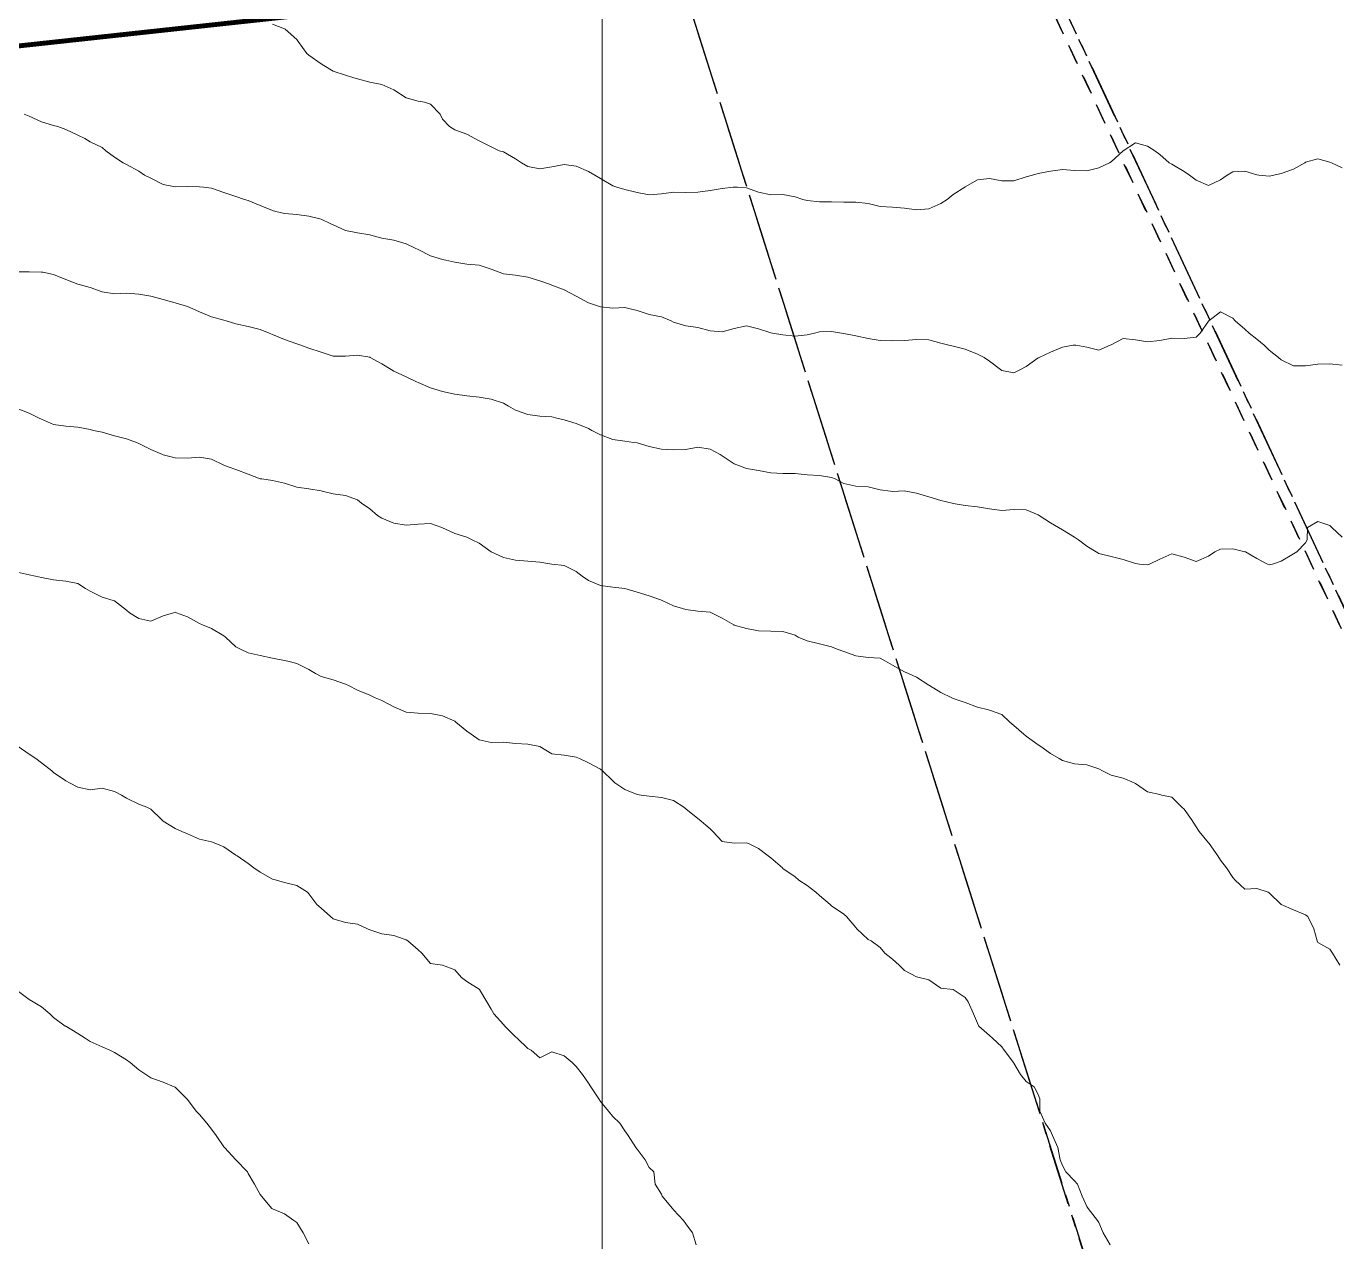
# Model space of a CAD drawing. Header units: centimetres. Extents: x 0 to 642158, y -847 to 649707.
# Drawn here: x 616843.1 to 616897, y 620998.4 to 621048.4 of the extents above; entities that cross this region are included whole.
import ezdxf

# ---------------------------------------------------------------- set-up
doc = ezdxf.new("R2010")
doc.units = ezdxf.units.CM
doc.header["$MEASUREMENT"] = 0
doc.linetypes.add('CENTERX2', pattern=[4, 2.5, -0.5, 0.5, -0.5])
doc.linetypes.add('JIS_02_0.7', pattern=[1.35, 0.75, -0.6])
for name, color, linetype, lineweight in [('MEV_grille', 254, 'Continuous', 9), ('MEV_layout inondation', 5, 'Continuous', 15), ('WAL_parcellaire agricole', 7, 'JIS_02_0.7', 25), ('WAL_topographie 0.5', 253, 'Continuous', 20)]:
    doc.layers.add(name, color=color, linetype=linetype, lineweight=lineweight)
doc.layers.add('SPW_parcellaire cadastral', color=7, linetype='CENTERX2', lineweight=25, true_color=0xff0542)
picture_1 = doc.add_image_def('image2.png', size_in_pixel=(6614, 11023))

# ---------------------------------------------------------------- blocks, each defined once
blk = doc.blocks.new('*U112')
at = {"layer": 'MEV_grille', "transparency": 33554687}
blk.add_lwpolyline([(0, 1825.476), (0, -1825.476)], dxfattribs=at)
blk = doc.blocks.new('*U113')
at = {"layer": 'MEV_grille', "color": 0, "linetype": 'ByBlock', "lineweight": -2, "transparency": 16777216}
blk.add_blockref('*U112', (1500, 0), dxfattribs=at)

msp = doc.modelspace()

# ---------------------------------------------------------------- linework, layer by layer
at = {"layer": 'MEV_layout inondation', "const_width": 0.2}
msp.add_lwpolyline([(616900.942, 621085.199), (616869.556, 621081.82), (616818.373, 621077.958), (616791.092, 621080.131), (616754.688, 621092.309), (616742.718, 621101.924), (616722.412, 621069.444), (616695.48, 621070.085), (616668.547, 621046.793), (616701.256, 620999.929), (616753.203, 621003.561), (616805.513, 621043.508), (616905.775, 621054.403)], dxfattribs=at)
at = {"layer": 'SPW_parcellaire cadastral'}
for points in [[(616880.187, 621061.203), (616897.065, 621067.074), (616923.841, 621069.865), (616936.965, 621054.591), (616950.392, 621034.719), (616961.91, 621014.447), (616974.006, 620989.185), (617017.558, 620891.904), (616967.384, 620874.284), (616880.187, 621061.203)], [(616828.62, 620991.602), (616822.528, 620999.222), (616821.141, 621000.957), (616815.653, 621007.62), (616810.697, 621013.64), (616809.106, 621015.572), (616786.411, 621043.132), (616810.649, 621053.21), (616808.947, 621069.085), (616828.325, 621057.997), (616866.877, 621060.38), (616914.934, 620908.409)], [(616866.051, 620881.166), (616866.662, 620887.507), (616866.644, 620893.139), (616914.934, 620908.409), (616866.877, 621060.38), (616880.187, 621061.203), (616967.384, 620874.284)]]:
    msp.add_lwpolyline(points, dxfattribs=at)
at = {"layer": 'WAL_parcellaire agricole'}
for points in [[(616966.956, 620874.471), (616882.032, 621056.075), (616911.947, 621060.799), (616933.276, 621058.86), (616934.659, 621057.23), (616941.11, 621051.25), (616962.856, 621016.386), (617019.204, 620893.394), (616966.956, 620874.471)], [(616881.452, 621057.429), (616882.032, 621056.075), (616966.956, 620874.471), (617019.204, 620893.394), (617054.586, 620821.986), (617070.287, 620792.592)]]:
    msp.add_lwpolyline(points, dxfattribs=at)
at = {"layer": 'WAL_topographie 0.5'}
for points in [[(616853.25, 621048.452), (616853.75, 621048.267), (616853.78, 621048.25), (616854.25, 621047.831), (616854.314, 621047.75), (616854.66, 621047.25), (616854.75, 621047.183), (616855.25, 621046.83), (616855.36, 621046.75), (616855.75, 621046.528), (616856.25, 621046.356), (616856.604, 621046.25), (616856.75, 621046.205), (616857.25, 621046.064), (616857.75, 621045.979), (616858.25, 621045.75), (616858.25, 621045.75), (616858.75, 621045.427), (616859.25, 621045.296), (616859.5, 621045.25), (616859.75, 621045.169), (616860.147, 621044.75), (616860.25, 621044.55), (616860.536, 621044.25), (616860.75, 621044.109), (616861.25, 621043.927), (616861.573, 621043.75), (616861.75, 621043.664), (616862.25, 621043.417), (616862.574, 621043.25), (616862.75, 621043.201), (616863.25, 621042.914), (616863.489, 621042.75), (616863.75, 621042.603), (616864.25, 621042.504), (616864.75, 621042.594), (616865.25, 621042.69), (616865.75, 621042.614), (616866.25, 621042.393), (616866.513, 621042.25), (616866.75, 621042.109), (616867.25, 621041.813), (616867.424, 621041.75), (616867.75, 621041.65), (616868.25, 621041.529), (616868.75, 621041.431), (616869.25, 621041.474), (616869.75, 621041.544), (616870.25, 621041.53), (616870.75, 621041.547), (616871.25, 621041.62), (616871.75, 621041.693), (616872.204, 621041.75), (616872.25, 621041.756), (616872.375, 621041.75), (616872.75, 621041.73), (616873.25, 621041.545), (616873.75, 621041.44), (616874.25, 621041.448), (616874.75, 621041.354), (616875.07, 621041.25), (616875.25, 621041.198), (616875.75, 621041.155), (616876.25, 621041.154), (616876.75, 621041.134), (616877.25, 621041.138), (616877.75, 621041.079), (616878.25, 621040.958), (616878.75, 621040.926), (616879.25, 621040.894), (616879.75, 621040.816), (616880.25, 621040.859), (616880.75, 621041.08), (616881, 621041.25), (616881.25, 621041.445), (616881.731, 621041.75), (616881.75, 621041.764), (616882.25, 621042.048), (616882.75, 621042.103), (616883.25, 621042.008), (616883.75, 621042.008), (616884.25, 621042.171), (616884.515, 621042.25), (616884.75, 621042.313), (616885.25, 621042.417), (616885.75, 621042.481), (616886.25, 621042.438), (616886.75, 621042.423), (616887.25, 621042.548), (616887.685, 621042.75), (616887.75, 621042.794), (616888.25, 621043.25), (616888.25, 621043.25), (616888.75, 621043.572), (616889.25, 621043.433), (616889.552, 621043.25), (616889.75, 621043.093), (616890.135, 621042.75), (616890.25, 621042.692), (616890.75, 621042.398), (616890.978, 621042.25), (616891.25, 621042.038), (616891.75, 621041.824), (616892.25, 621042.054), (616892.528, 621042.25), (616892.75, 621042.383), (616893.25, 621042.412), (616893.75, 621042.257), (616893.821, 621042.25), (616894.25, 621042.209), (616894.438, 621042.25), (616894.75, 621042.317), (616895.25, 621042.496), (616895.718, 621042.75), (616895.75, 621042.775), (616896.25, 621042.911), (616896.75, 621042.781), (616896.818, 621042.75), (616897.25, 621042.55)], [(616843.036, 621044.75), (616843.25, 621044.668), (616843.75, 621044.437), (616844.25, 621044.288), (616844.417, 621044.25), (616844.75, 621044.128), (616845.25, 621043.896), (616845.536, 621043.75), (616845.75, 621043.621), (616846.25, 621043.383), (616846.398, 621043.25), (616846.75, 621042.986), (616847.104, 621042.75), (616847.25, 621042.684), (616847.75, 621042.417), (616847.987, 621042.25), (616848.25, 621042.118), (616848.75, 621041.858), (616849.25, 621041.769), (616849.75, 621041.773), (616850.25, 621041.766), (616850.417, 621041.75), (616850.75, 621041.71), (616851.25, 621041.528), (616851.75, 621041.364), (616852.096, 621041.25), (616852.25, 621041.197), (616852.75, 621040.993), (616853.25, 621040.787), (616853.389, 621040.75), (616853.75, 621040.668), (616854.25, 621040.624), (616854.75, 621040.56), (616855.25, 621040.435), (616855.658, 621040.25), (616855.75, 621040.207), (616856.25, 621039.968), (616856.75, 621039.872), (616857.25, 621039.787), (616857.393, 621039.75), (616857.75, 621039.659), (616858.25, 621039.571), (616858.75, 621039.417), (616859.128, 621039.25), (616859.25, 621039.19), (616859.75, 621038.926), (616860.25, 621038.778), (616860.383, 621038.75), (616860.75, 621038.674), (616861.25, 621038.581), (616861.75, 621038.544), (616862.25, 621038.38), (616862.583, 621038.25), (616862.75, 621038.192), (616863.25, 621038.13), (616863.75, 621038.048), (616864.25, 621037.901), (616864.683, 621037.75), (616864.75, 621037.725), (616865.25, 621037.524), (616865.75, 621037.264), (616865.774, 621037.25), (616866.25, 621036.997), (616866.75, 621036.827), (616867.25, 621036.769), (616867.75, 621036.796), (616867.96, 621036.75), (616868.25, 621036.679), (616868.75, 621036.512), (616869.25, 621036.413), (616869.647, 621036.25), (616869.75, 621036.204), (616870.25, 621036.051), (616870.75, 621035.985), (616871.25, 621035.846), (616871.75, 621035.801), (616872.25, 621035.942), (616872.75, 621036.045), (616873.25, 621035.931), (616873.75, 621035.764), (616873.827, 621035.75), (616874.25, 621035.677), (616874.75, 621035.625), (616875.25, 621035.674), (616875.55, 621035.75), (616875.75, 621035.796), (616876.25, 621035.813), (616876.659, 621035.75), (616876.75, 621035.734), (616877.25, 621035.631), (616877.75, 621035.531), (616878.25, 621035.452), (616878.75, 621035.43), (616879.25, 621035.451), (616879.75, 621035.493), (616880.25, 621035.474), (616880.75, 621035.34), (616881.073, 621035.25), (616881.25, 621035.208), (616881.75, 621035.091), (616882.25, 621034.89), (616882.521, 621034.75), (616882.75, 621034.595), (616883.196, 621034.25), (616883.25, 621034.207), (616883.75, 621034.114), (616884.026, 621034.25), (616884.25, 621034.38), (616884.75, 621034.729), (616884.794, 621034.75), (616885.25, 621034.969), (616885.75, 621035.172), (616886.194, 621035.25), (616886.25, 621035.257), (616886.292, 621035.25), (616886.75, 621035.165), (616887.25, 621035.05), (616887.708, 621035.25), (616887.75, 621035.273), (616888.25, 621035.524), (616888.75, 621035.472), (616889.25, 621035.397), (616889.75, 621035.439), (616890.25, 621035.546), (616890.75, 621035.523), (616891.25, 621035.576), (616891.417, 621035.75), (616891.75, 621036.235), (616891.763, 621036.25), (616892.25, 621036.623), (616892.75, 621036.359), (616892.859, 621036.25), (616893.25, 621035.908), (616893.426, 621035.75), (616893.75, 621035.497), (616894.05, 621035.25), (616894.25, 621035.053), (616894.64, 621034.75), (616894.75, 621034.653), (616895.25, 621034.41), (616895.75, 621034.406), (616896.25, 621034.477), (616896.75, 621034.484), (616897.25, 621034.433)], [(616842.75, 621038.264), (616843.25, 621038.264), (616843.75, 621038.262), (616843.806, 621038.25), (616844.25, 621038.162), (616844.75, 621037.96), (616845.25, 621037.763), (616845.294, 621037.75), (616845.75, 621037.62), (616846.25, 621037.451), (616846.75, 621037.359), (616847.25, 621037.387), (616847.75, 621037.354), (616848.25, 621037.266), (616848.3, 621037.25), (616848.75, 621037.127), (616849.25, 621037), (616849.75, 621036.848), (616849.974, 621036.75), (616850.25, 621036.628), (616850.75, 621036.413), (616851.25, 621036.275), (616851.35, 621036.25), (616851.75, 621036.132), (616852.25, 621036.017), (616852.75, 621035.899), (616853.121, 621035.75), (616853.25, 621035.697), (616853.75, 621035.493), (616854.25, 621035.308), (616854.417, 621035.25), (616854.75, 621035.136), (616855.25, 621034.96), (616855.75, 621034.803), (616856.25, 621034.795), (616856.75, 621034.842), (616857.25, 621034.761), (616857.273, 621034.75), (616857.75, 621034.488), (616858.138, 621034.25), (616858.25, 621034.181), (616858.75, 621033.95), (616859.182, 621033.75), (616859.25, 621033.718), (616859.75, 621033.497), (616860.25, 621033.353), (616860.691, 621033.25), (616860.75, 621033.235), (616861.25, 621033.169), (616861.75, 621033.112), (616862.25, 621033.037), (616862.75, 621032.865), (616862.957, 621032.75), (616863.25, 621032.583), (616863.75, 621032.396), (616864.25, 621032.336), (616864.75, 621032.299), (616864.95, 621032.25), (616865.25, 621032.188), (616865.75, 621032.036), (616866.25, 621031.82), (616866.389, 621031.75), (616866.75, 621031.567), (616867.25, 621031.379), (616867.75, 621031.299), (616868.1, 621031.25), (616868.25, 621031.231), (616868.75, 621031.09), (616869.25, 621030.981), (616869.75, 621030.947), (616870.25, 621030.963), (616870.75, 621031.065), (616871.25, 621030.977), (616871.665, 621030.75), (616871.75, 621030.701), (616872.25, 621030.378), (616872.578, 621030.25), (616872.75, 621030.187), (616873.25, 621030.093), (616873.75, 621029.997), (616874.25, 621029.977), (616874.75, 621029.981), (616875.25, 621029.922), (616875.75, 621029.899), (616876.25, 621029.807), (616876.395, 621029.75), (616876.75, 621029.567), (616877.25, 621029.452), (616877.75, 621029.425), (616878.25, 621029.307), (616878.679, 621029.25), (616878.75, 621029.24), (616879, 621029.25), (616879.25, 621029.258), (616879.3, 621029.25), (616879.75, 621029.17), (616880.25, 621029.013), (616880.75, 621028.868), (616881.214, 621028.75), (616881.25, 621028.741), (616881.75, 621028.661), (616882.25, 621028.603), (616882.75, 621028.519), (616883.25, 621028.454), (616883.75, 621028.491), (616884.25, 621028.48), (616884.75, 621028.279), (616884.788, 621028.25), (616885.25, 621027.951), (616885.58, 621027.75), (616885.75, 621027.658), (616886.25, 621027.358), (616886.41, 621027.25), (616886.75, 621026.985), (616887.14, 621026.75), (616887.25, 621026.686), (616887.75, 621026.568), (616888.25, 621026.431), (616888.75, 621026.27), (616888.917, 621026.25), (616889.25, 621026.215), (616889.333, 621026.25), (616889.75, 621026.458), (616890.25, 621026.669), (616890.75, 621026.54), (616891.25, 621026.361), (616891.75, 621026.577), (616892.015, 621026.75), (616892.25, 621026.858), (616892.75, 621026.881), (616893.25, 621026.76), (616893.271, 621026.75), (616893.75, 621026.483), (616894.185, 621026.25), (616894.25, 621026.22), (616894.387, 621026.25), (616894.75, 621026.364), (616895.25, 621026.67), (616895.383, 621026.75), (616895.75, 621027.117), (616895.811, 621027.25), (616895.829, 621027.75), (616896.25, 621028), (616896.75, 621027.83), (616896.827, 621027.75), (616897.25, 621027.362)], [(616842.75, 621032.642), (616843.25, 621032.463), (616843.656, 621032.25), (616843.75, 621032.209), (616844.25, 621031.991), (616844.75, 621031.923), (616845.25, 621031.877), (616845.75, 621031.786), (616845.893, 621031.75), (616846.25, 621031.672), (616846.75, 621031.529), (616847.25, 621031.398), (616847.654, 621031.25), (616847.75, 621031.214), (616848.25, 621030.966), (616848.733, 621030.75), (616848.75, 621030.741), (616849.25, 621030.625), (616849.75, 621030.606), (616850.25, 621030.643), (616850.75, 621030.567), (616851.25, 621030.323), (616851.425, 621030.25), (616851.75, 621030.138), (616852.25, 621029.943), (616852.75, 621029.759), (616852.812, 621029.75), (616853.25, 621029.693), (616853.75, 621029.572), (616854.25, 621029.408), (616854.75, 621029.341), (616855.25, 621029.257), (616855.296, 621029.25), (616855.75, 621029.136), (616856.25, 621029.072), (616856.75, 621028.89), (616856.917, 621028.75), (616857.25, 621028.515), (616857.571, 621028.25), (616857.75, 621028.132), (616858.25, 621027.936), (616858.75, 621027.853), (616859.25, 621027.893), (616859.75, 621027.923), (616860.225, 621027.75), (616860.25, 621027.742), (616860.75, 621027.508), (616861.25, 621027.36), (616861.467, 621027.25), (616861.75, 621027.103), (616862.25, 621026.75), (616862.25, 621026.75), (616862.75, 621026.526), (616863.25, 621026.417), (616863.75, 621026.371), (616864.25, 621026.333), (616864.75, 621026.25), (616864.75, 621026.25), (616865.25, 621026.185), (616865.75, 621025.941), (616865.989, 621025.75), (616866.25, 621025.57), (616866.75, 621025.363), (616867.25, 621025.306), (616867.75, 621025.25), (616867.75, 621025.25), (616868.25, 621025.09), (616868.75, 621024.948), (616869.25, 621024.766), (616869.283, 621024.75), (616869.75, 621024.538), (616870.25, 621024.375), (616870.75, 621024.313), (616871.25, 621024.272), (616871.31, 621024.25), (616871.75, 621024.03), (616872.233, 621023.75), (616872.25, 621023.738), (616872.75, 621023.602), (616873.25, 621023.51), (616873.75, 621023.485), (616874.25, 621023.478), (616874.75, 621023.323), (616874.881, 621023.25), (616875.25, 621023.095), (616875.75, 621022.969), (616876.25, 621022.841), (616876.477, 621022.75), (616876.75, 621022.652), (616877.25, 621022.47), (616877.75, 621022.404), (616878.25, 621022.375), (616878.467, 621022.25), (616878.75, 621022.091), (616879.25, 621021.82), (616879.417, 621021.75), (616879.75, 621021.601), (616880.25, 621021.271), (616880.276, 621021.25), (616880.75, 621020.964), (616881.2, 621020.75), (616881.25, 621020.725), (616881.75, 621020.55), (616882.25, 621020.366), (616882.704, 621020.25), (616882.75, 621020.237), (616883.25, 621020.061), (616883.579, 621019.75), (616883.75, 621019.61), (616884.158, 621019.25), (616884.25, 621019.174), (616884.75, 621018.82), (616884.865, 621018.75), (616885.25, 621018.464), (616885.607, 621018.25), (616885.75, 621018.177), (616886.25, 621018.036), (616886.75, 621017.994), (616887.25, 621017.821), (616887.389, 621017.75), (616887.75, 621017.564), (616888.25, 621017.443), (616888.697, 621017.25), (616888.75, 621017.219), (616889.25, 621016.875), (616889.75, 621016.767), (616889.833, 621016.75), (616890.25, 621016.664), (616890.664, 621016.25), (616890.75, 621016.167), (616891.055, 621015.75), (616891.25, 621015.442), (616891.372, 621015.25), (616891.75, 621014.78), (616891.778, 621014.75), (616892.136, 621014.25), (616892.25, 621014.068), (616892.5, 621013.75), (616892.75, 621013.361), (616892.855, 621013.25), (616893.25, 621012.875), (616893.75, 621012.912), (616894.208, 621012.75), (616894.25, 621012.721), (616894.75, 621012.25), (616894.75, 621012.25), (616895.25, 621012.023), (616895.75, 621011.819), (616895.843, 621011.75), (616896.091, 621011.25), (616896.219, 621010.75), (616896.25, 621010.679), (616896.75, 621010.417), (616896.857, 621010.25), (616897.156, 621009.75)], [(616842.75, 621025.914), (616843.25, 621025.809), (616843.5, 621025.75), (616843.75, 621025.692), (616844.25, 621025.595), (616844.75, 621025.552), (616845.25, 621025.452), (616845.556, 621025.25), (616845.75, 621025.137), (616846.25, 621024.884), (616846.702, 621024.75), (616846.75, 621024.732), (616847.25, 621024.352), (616847.368, 621024.25), (616847.75, 621024.012), (616848.25, 621023.907), (616848.75, 621024.115), (616849.187, 621024.25), (616849.25, 621024.269), (616849.303, 621024.25), (616849.75, 621024.083), (616850.25, 621023.806), (616850.38, 621023.75), (616850.75, 621023.599), (616851.25, 621023.302), (616851.321, 621023.25), (616851.75, 621022.841), (616851.932, 621022.75), (616852.25, 621022.604), (616852.75, 621022.488), (616853.25, 621022.38), (616853.75, 621022.281), (616853.886, 621022.25), (616854.25, 621022.155), (616854.75, 621021.913), (616855.026, 621021.75), (616855.25, 621021.627), (616855.75, 621021.486), (616856.25, 621021.304), (616856.375, 621021.25), (616856.75, 621021.058), (616857.25, 621020.852), (616857.475, 621020.75), (616857.75, 621020.633), (616858.25, 621020.383), (616858.536, 621020.25), (616858.75, 621020.163), (616859.25, 621020.112), (616859.75, 621020.109), (616860.25, 621020.01), (616860.75, 621019.788), (616860.801, 621019.75), (616861.25, 621019.378), (616861.432, 621019.25), (616861.75, 621019.022), (616862.25, 621018.91), (616862.75, 621018.92), (616863.25, 621018.875), (616863.75, 621018.837), (616864.25, 621018.75), (616864.25, 621018.75), (616864.75, 621018.446), (616865.25, 621018.386), (616865.75, 621018.304), (616865.886, 621018.25), (616866.25, 621018.08), (616866.75, 621017.817), (616866.831, 621017.75), (616867.25, 621017.331), (616867.341, 621017.25), (616867.75, 621016.974), (616868.25, 621016.776), (616868.417, 621016.75), (616868.75, 621016.699), (616869.25, 621016.65), (616869.75, 621016.519), (616870.17, 621016.25), (616870.25, 621016.187), (616870.75, 621015.781), (616870.798, 621015.75), (616871.25, 621015.361), (616871.364, 621015.25), (616871.75, 621014.841), (616872.25, 621014.767), (616872.75, 621014.79), (616872.827, 621014.75), (616873.25, 621014.554), (616873.636, 621014.25), (616873.75, 621014.174), (616874.233, 621013.75), (616874.25, 621013.733), (616874.75, 621013.379), (616874.9, 621013.25), (616875.25, 621013.027), (616875.601, 621012.75), (616875.75, 621012.619), (616876.193, 621012.25), (616876.25, 621012.191), (616876.75, 621011.853), (616876.868, 621011.75), (616877.25, 621011.302), (616877.295, 621011.25), (616877.75, 621010.809), (616877.875, 621010.75), (616878.25, 621010.477), (616878.442, 621010.25), (616878.75, 621010), (616879.026, 621009.75), (616879.25, 621009.54), (616879.75, 621009.268), (616879.85, 621009.25), (616880.25, 621009.155), (616880.75, 621008.809), (616881.25, 621008.75), (616881.25, 621008.75), (616881.75, 621008.427), (616881.87, 621008.25), (616882.091, 621007.75), (616882.25, 621007.361), (616882.309, 621007.25), (616882.75, 621006.855), (616882.875, 621006.75), (616883.25, 621006.397), (616883.354, 621006.25), (616883.733, 621005.75), (616883.75, 621005.721), (616884.026, 621005.25), (616884.25, 621004.968), (616884.583, 621004.75), (616884.75, 621004.438), (616884.813, 621004.25), (616884.818, 621003.75), (616885.033, 621003.25), (616885.25, 621002.938), (616885.341, 621002.75), (616885.553, 621002.25), (616885.65, 621001.75), (616885.75, 621001.516), (616885.888, 621001.25), (616886.25, 621000.888), (616886.368, 621000.75), (616886.558, 621000.25), (616886.75, 620999.833), (616886.81, 620999.75), (616887.194, 620999.25), (616887.25, 620999.162), (616887.429, 620998.75), (616887.707, 620998.25)], [(616842.793, 621018.75), (616843.25, 621018.434), (616843.522, 621018.25), (616843.75, 621018.069), (616844.171, 621017.75), (616844.25, 621017.683), (616844.75, 621017.328), (616844.896, 621017.25), (616845.25, 621017.069), (616845.75, 621016.966), (616846.25, 621017.038), (616846.75, 621016.901), (616847.045, 621016.75), (616847.25, 621016.621), (616847.75, 621016.375), (616848.083, 621016.25), (616848.25, 621016.172), (616848.685, 621015.75), (616848.75, 621015.681), (616849.25, 621015.375), (616849.519, 621015.25), (616849.75, 621015.159), (616850.25, 621014.932), (616850.75, 621014.831), (616850.925, 621014.75), (616851.25, 621014.62), (616851.75, 621014.283), (616851.802, 621014.25), (616852.25, 621013.933), (616852.492, 621013.75), (616852.75, 621013.576), (616853.25, 621013.288), (616853.417, 621013.25), (616853.75, 621013.153), (616854.25, 621013.032), (616854.69, 621012.75), (616854.75, 621012.687), (616855.078, 621012.25), (616855.25, 621012.097), (616855.641, 621011.75), (616855.75, 621011.658), (616856.25, 621011.512), (616856.75, 621011.439), (616857.155, 621011.25), (616857.25, 621011.206), (616857.75, 621011.044), (616858.25, 621010.979), (616858.75, 621010.8), (616858.815, 621010.75), (616859.25, 621010.38), (616859.396, 621010.25), (616859.75, 621009.825), (616860.25, 621009.75), (616860.25, 621009.75), (616860.75, 621009.558), (616861.026, 621009.25), (616861.25, 621009.079), (616861.75, 621008.761), (616861.764, 621008.75), (616862.076, 621008.25), (616862.25, 621007.937), (616862.36, 621007.75), (616862.75, 621007.306), (616862.804, 621007.25), (616863.25, 621006.804), (616863.324, 621006.75), (616863.75, 621006.324), (616863.893, 621006.25), (616864.25, 621005.938), (616864.75, 621006.192), (616865.25, 621006.025), (616865.583, 621005.75), (616865.75, 621005.578), (616866.006, 621005.25), (616866.25, 621004.893), (616866.35, 621004.75), (616866.673, 621004.25), (616866.75, 621004.146), (616867.069, 621003.75), (616867.25, 621003.533), (616867.543, 621003.25), (616867.75, 621002.934), (616867.88, 621002.75), (616868.2, 621002.25), (616868.25, 621002.178), (616868.583, 621001.75), (616868.75, 621001.429), (616868.942, 621001.25), (616869, 621000.75), (616869.25, 621000.333), (616869.281, 621000.25), (616869.703, 620999.75), (616869.75, 620999.694), (616870.164, 620999.25), (616870.25, 620999.118), (616870.53, 620998.75), (616870.682, 620998.25)], [(616842.75, 621008.709), (616843.25, 621008.345), (616843.409, 621008.25), (616843.75, 621008.036), (616844.095, 621007.75), (616844.25, 621007.595), (616844.726, 621007.25), (616844.75, 621007.237), (616845.25, 621006.947), (616845.55, 621006.75), (616845.75, 621006.611), (616846.25, 621006.397), (616846.562, 621006.25), (616846.75, 621006.156), (616847.25, 621005.861), (616847.404, 621005.75), (616847.75, 621005.45), (616848.036, 621005.25), (616848.25, 621005.121), (616848.75, 621004.936), (616849.214, 621004.75), (616849.25, 621004.733), (616849.733, 621004.25), (616849.75, 621004.233), (616850.118, 621003.75), (616850.25, 621003.607), (616850.555, 621003.25), (616850.75, 621003.008), (616850.939, 621002.75), (616851.25, 621002.283), (616851.277, 621002.25), (616851.75, 621001.75), (616851.75, 621001.75), (616852.224, 621001.25), (616852.25, 621001.187), (616852.519, 621000.75), (616852.75, 621000.321), (616852.806, 621000.25), (616853.231, 620999.75), (616853.25, 620999.729), (616853.75, 620999.531), (616854.125, 620999.25), (616854.25, 620999.162), (616854.519, 620998.75), (616854.75, 620998.288)]]:
    msp.add_lwpolyline(points, dxfattribs=at)

# ---------------------------------------------------------------- block references
at = {"layer": 'MEV_grille', "transparency": 33554687}
msp.add_blockref('*U113', (615366.814, 620593.644), dxfattribs=at)

# ---------------------------------------------------------------- pictures from other files: only their frames are drawn
image = msp.add_image(picture_1, insert=(616830.845, 620745.783), size_in_units=(429.466, 715.756), dxfattribs=dict(brightness=75))
image.dxf.flags = 7

doc.saveas('drawing.dxf')
